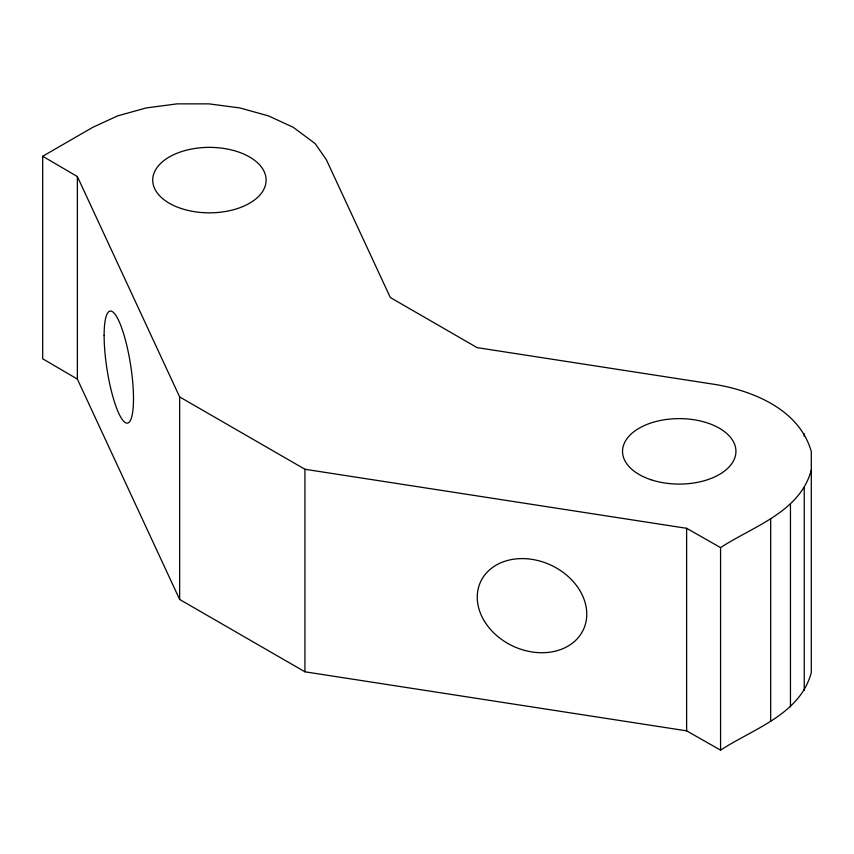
<?xml version="1.0" encoding="UTF-8"?>
<svg xmlns="http://www.w3.org/2000/svg" width="854" height="854" viewBox="0 0 854 854"><rect width="100%" height="100%" fill="white"/><g stroke="black" fill="none" stroke-linecap="round" stroke-linejoin="round"><path stroke-width="1.28" d="M77.372 176.564L77.372 379.101L179.65 599.465L304.931 671.799L686.616 730.843L720.562 750.143C753.132 728.804 800.102 714.649 811.3 672.504L811.3 451.638C799.707 410.304 754.797 391.335 716.004 384.588L477.119 347.631L390.31 297.523L326.303 159.602L315.137 143.589L293.274 127.31L268.455 115.888L239.857 107.935L208.91 103.857L177.173 103.857L146.226 107.935L117.628 115.888L92.819 127.31L42.7 156.25L77.372 176.564L179.65 396.929L304.931 469.262L686.616 528.306L720.562 547.606C753.132 526.267 800.102 512.112 811.3 469.967M77.372 379.101L42.7 358.787L42.7 156.25M804.233 433.779L804.233 436.437M804.233 487.837L804.233 690.374M790.462 504.34L790.462 706.877M770.671 518.677L770.671 721.214M720.562 547.606L720.562 750.143M686.616 528.306L686.616 730.843M304.931 469.262L304.931 671.799M179.65 396.929L179.65 599.465M484.581 621.466A56.695 44.718 24.9 0 0 579.439 636.145A56.695 44.718 24.9 0 0 532.01 559.37A56.695 44.718 24.9 0 0 484.581 621.466M104.124 335.473A56.695 11.988 81.2 0 0 126.136 422.997A56.695 11.988 81.2 0 0 126.146 342.828A56.695 11.988 81.2 0 0 104.124 335.473M181.069 208.451A56.695 32.73 0 0 0 266.117 180.098A56.695 32.73 0 0 0 181.069 151.756A56.695 32.73 0 0 0 181.069 208.451M650.887 479.702A56.695 32.73 0 0 0 735.934 451.35A56.695 32.73 0 0 0 650.887 423.008A56.695 32.73 0 0 0 650.887 479.702"/></g></svg>
